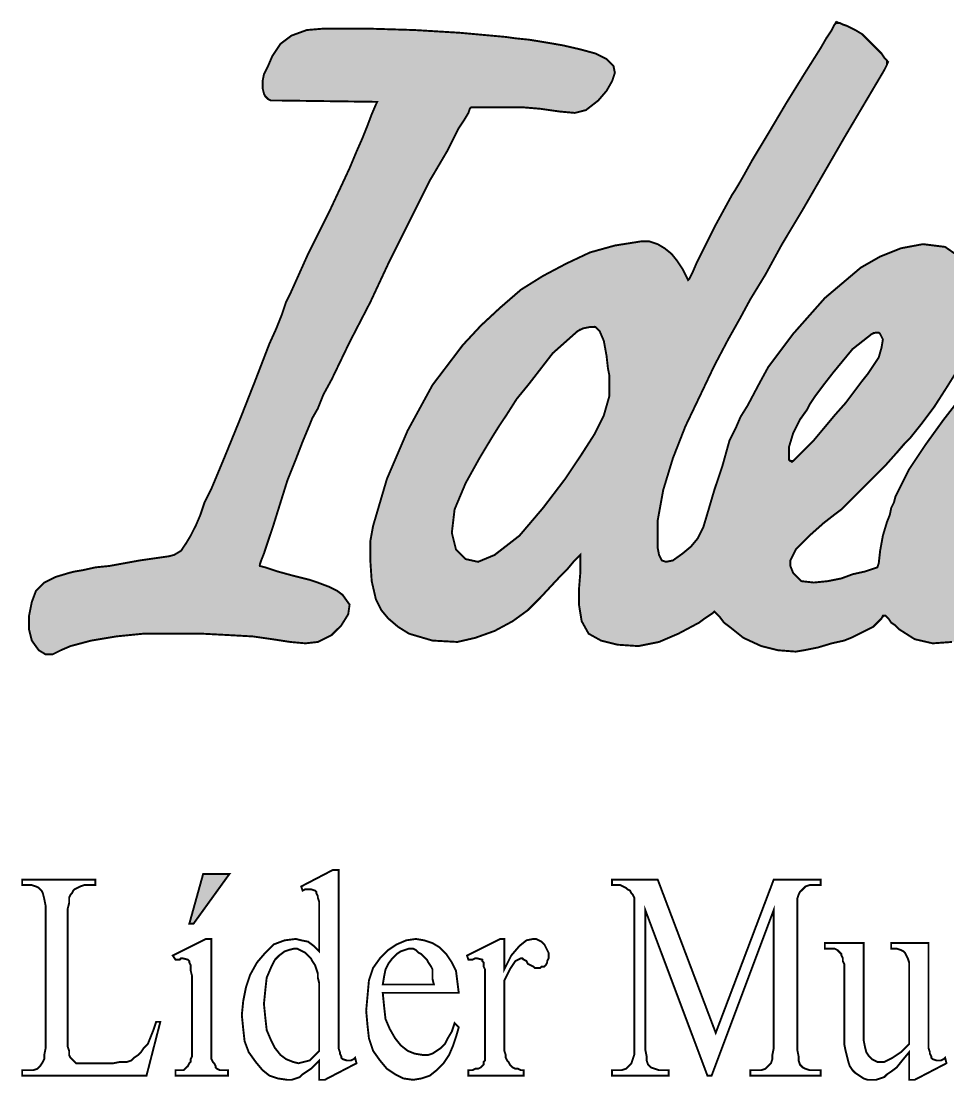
# Model space of a CAD drawing. Extents: x -5391 to -1191, y -1050 to 4890.
# Drawn here: x -4433.6 to -4230.8, y -256.2 to -24.3 of the extents above; entities that cross this region are included whole.
import ezdxf

# ---------------------------------------------------------------- set-up
doc = ezdxf.new("R2010")
doc.units = 0
doc.header["$LTSCALE"] = 70
doc.header["$MEASUREMENT"] = 0
doc.layers.get('0').update_dxf_attribs({"linetype": 'CONTINUOUS'})
for name, color, linetype in [('CAMADA_1', 7, 'CONTINUOUS'), ('FINA', 7, 'CONTINUOUS'), ('RAHMEN07', 5, 'CONTINUOUS')]:
    doc.layers.add(name, color=color, linetype=linetype)

msp = doc.modelspace()

# ---------------------------------------------------------------- hatches: boundary and pattern name
at = {"linetype": 'CONTINUOUS'}
h = msp.add_hatch(color=5, dxfattribs=at)
h.paths.add_polyline_path([(-4288.259, -112.989), (-4290.981, -119.942), (-4293.097, -126.896), (-4294.306, -133.547), (-4294.306, -139.594), (-4294.004, -141.105), (-4293.398, -142.315), (-4292.492, -142.617), (-4290.981, -142.315), (-4288.864, -140.803), (-4287.05, -139.292), (-4285.538, -137.478), (-4284.329, -135.059), (-4283.422, -132.036), (-4281.911, -126.896), (-4280.096, -121.454), (-4278.585, -116.012), (-4277.981, -114.803), (-4277.073, -112.989), (-4276.167, -110.873), (-4274.655, -108.454), (-4271.934, -103.315), (-4270.12, -99.989), (-4264.678, -92.733), (-4257.725, -84.873), (-4253.795, -81.547), (-4249.864, -78.222), (-4245.632, -75.803), (-4241.096, -73.989), (-4236.26, -73.083), (-4231.423, -73.687), (-4227.492, -76.408), (-4224.469, -80.64), (-4223.563, -84.873), (-4224.166, -89.71), (-4225.98, -94.547), (-4228.097, -99.687), (-4231.12, -104.524), (-4233.841, -108.757), (-4236.562, -112.384), (-4238.98, -115.408), (-4240.19, -116.617), (-4242.004, -118.733), (-4244.422, -121.454), (-4247.143, -124.175), (-4249.864, -126.896), (-4252.283, -129.315), (-4254.097, -131.128), (-4255.306, -132.036), (-4258.027, -134.152), (-4260.748, -136.571), (-4262.864, -138.686), (-4264.074, -139.896), (-4264.678, -141.105), (-4265.283, -142.315), (-4265.283, -143.524), (-4264.678, -145.035), (-4262.864, -146.849), (-4260.143, -147.152), (-4257.12, -146.849), (-4254.097, -146.245), (-4251.678, -145.338), (-4248.958, -144.733), (-4247.143, -144.129), (-4246.236, -143.826), (-4245.934, -142.919), (-4245.632, -140.198), (-4245.027, -136.872), (-4244.12, -133.849), (-4243.516, -132.338), (-4243.213, -130.826), (-4242.608, -129.617), (-4242.306, -128.408), (-4239.283, -122.362), (-4235.655, -116.919), (-4231.725, -111.477), (-4227.492, -106.036), (-4217.818, -96.059), (-4207.237, -86.687), (-4202.702, -83.059), (-4198.167, -80.338), (-4193.33, -77.92), (-4188.19, -76.71), (-4183.655, -76.408), (-4178.213, -77.012), (-4175.493, -77.92), (-4173.678, -79.129), (-4172.469, -80.64), (-4172.167, -83.059), (-4172.469, -84.268), (-4172.771, -85.477), (-4173.074, -86.385), (-4173.074, -87.896), (-4172.771, -88.803), (-4171.562, -90.013), (-4170.655, -90.013), (-4169.446, -89.71), (-4167.754, -88.864), (-4165.861, -89.494), (-4164.561, -91.445), (-4164.911, -94.245), (-4165.515, -97.873), (-4166.725, -101.803), (-4168.237, -106.036), (-4170.051, -110.269), (-4171.26, -114.198), (-4172.771, -116.919), (-4173.376, -118.431), (-4174.888, -121.756), (-4176.399, -125.082), (-4177.911, -128.408), (-4179.422, -131.733), (-4180.027, -133.245), (-4180.632, -135.059), (-4180.935, -136.872), (-4180.935, -138.686), (-4180.632, -139.896), (-4179.725, -140.501), (-4178.516, -140.198), (-4177.307, -139.594), (-4174.283, -136.571), (-4171.26, -132.338), (-4168.539, -127.803), (-4166.725, -124.175), (-4160.074, -111.175), (-4153.423, -97.873), (-4146.771, -84.571), (-4140.121, -71.57), (-4137.399, -66.431), (-4134.376, -60.687), (-4130.749, -54.338), (-4126.516, -47.989), (-4121.981, -41.641), (-4117.144, -36.198), (-4112.005, -31.966), (-4106.563, -28.942), (-4103.539, -28.036), (-4100.516, -28.036), (-4097.493, -28.641), (-4095.377, -30.455), (-4093.865, -33.781), (-4093.563, -37.71), (-4094.167, -41.338), (-4095.377, -45.571), (-4098.4, -53.734), (-4102.028, -61.594), (-4105.959, -69.152), (-4110.493, -76.408), (-4112.005, -78.826), (-4114.726, -82.454), (-4118.353, -87.291), (-4122.889, -93.036), (-4132.26, -105.43), (-4140.725, -116.919), (-4144.958, -123.268), (-4148.284, -129.617), (-4150.4, -136.268), (-4151.307, -143.524), (-4151.004, -147.152), (-4150.4, -151.385), (-4149.19, -155.617), (-4146.771, -158.64), (-4146.167, -158.942), (-4145.562, -159.547), (-4144.958, -159.85), (-4144.049, -160.304), (-4142.942, -161.965), (-4143.446, -163.478), (-4143.929, -164.928), (-4144.655, -165.292), (-4145.261, -165.896), (-4148.888, -168.012), (-4153.121, -168.616), (-4157.354, -167.71), (-4160.981, -165.896), (-4163.4, -164.082), (-4164.911, -161.663), (-4165.818, -158.942), (-4166.423, -155.617), (-4166.725, -153.199), (-4166.725, -151.082), (-4167.103, -148.437), (-4167.934, -149.268), (-4169.748, -151.385), (-4172.469, -153.803), (-4174.585, -155.919), (-4175.948, -157.28), (-4177.307, -157.733), (-4177.911, -158.338), (-4181.539, -160.152), (-4185.772, -161.059), (-4190.004, -160.756), (-4194.237, -158.942), (-4195.144, -158.035), (-4196.353, -156.826), (-4197.26, -155.012), (-4197.865, -153.199), (-4198.469, -152.593), (-4197.865, -151.385), (-4197.569, -138.392), (-4199.98, -140.803), (-4202.4, -143.524), (-4205.12, -146.245), (-4209.957, -151.082), (-4214.795, -154.71), (-4219.934, -157.733), (-4225.98, -159.547), (-4229.911, -160.152), (-4234.143, -160.454), (-4238.073, -159.547), (-4241.399, -157.431), (-4242.306, -156.524), (-4243.213, -155.919), (-4243.817, -155.012), (-4244.422, -154.408), (-4244.726, -154.408), (-4246.236, -155.919), (-4247.143, -156.826), (-4248.353, -157.431), (-4250.167, -158.338), (-4251.981, -159.245), (-4253.492, -159.85), (-4256.214, -160.454), (-4259.237, -161.361), (-4262.26, -161.965), (-4264.074, -162.268), (-4268.004, -161.965), (-4271.631, -161.059), (-4275.562, -159.245), (-4278.585, -156.826), (-4279.795, -155.919), (-4280.701, -154.71), (-4281.608, -153.803), (-4281.85, -153.561), (-4283.12, -154.408), (-4284.027, -155.012), (-4285.236, -155.919), (-4289.771, -158.338), (-4294.004, -160.152), (-4298.539, -161.059), (-4303.074, -160.756), (-4306.701, -159.85), (-4309.422, -158.338), (-4310.934, -155.617), (-4311.538, -151.989), (-4311.538, -148.663), (-4311.236, -145.035), (-4311.236, -142.315), (-4311.236, -141.105), (-4312.747, -142.617), (-4314.259, -144.431), (-4316.073, -146.245), (-4320.004, -150.477), (-4322.724, -153.199), (-4326.05, -155.617), (-4329.98, -157.733), (-4334.213, -159.245), (-4338.143, -160.152), (-4343.585, -159.85), (-4348.724, -158.338), (-4351.143, -156.826), (-4353.26, -155.012), (-4354.77, -153.199), (-4355.98, -150.78), (-4356.887, -146.849), (-4357.189, -142.315), (-4357.189, -138.082), (-4356.584, -134.756), (-4353.561, -124.477), (-4349.027, -113.896), (-4343.585, -103.92), (-4336.933, -95.152), (-4333.003, -90.92), (-4328.771, -86.99), (-4324.236, -83.059), (-4319.399, -80.036), (-4314.259, -77.315), (-4309.12, -74.897), (-4303.678, -73.384), (-4297.934, -72.478), (-4296.12, -72.478), (-4294.306, -73.083), (-4292.794, -73.989), (-4291.283, -75.199), (-4290.074, -76.71), (-4288.864, -78.524), (-4287.958, -80.338), (-4287.655, -80.943), (-4287.352, -80.64), (-4286.748, -79.431), (-4285.841, -77.315), (-4284.632, -74.897), (-4281.608, -68.85), (-4277.981, -62.199), (-4277.376, -61.292), (-4276.468, -59.78), (-4275.259, -57.664), (-4273.748, -54.943), (-4270.12, -48.897), (-4266.19, -42.245), (-4262.26, -35.896), (-4258.632, -30.152), (-4257.423, -28.036), (-4256.214, -26.222), (-4255.245, -24.287), (-4253.795, -25.013), (-4252.887, -25.315), (-4251.073, -26.222), (-4249.562, -27.128), (-4248.05, -28.641), (-4246.236, -30.455), (-4245.329, -31.362), (-4244.725, -32.268), (-4243.818, -33.176), (-4244.725, -34.989), (-4253.492, -49.803), (-4262.561, -65.524), (-4267.097, -73.083), (-4270.725, -79.734), (-4274.05, -85.176), (-4276.167, -89.105), (-4278.887, -93.943), (-4281.911, -99.687), (-4284.934, -106.036)])
h.paths.add_polyline_path([(-4135.586, -91.524), (-4135.586, -90.013), (-4134.679, -87.291), (-4133.772, -84.571), (-4132.865, -82.757), (-4131.353, -79.734), (-4129.539, -75.803), (-4127.423, -71.57), (-4125.004, -67.036), (-4122.283, -62.501), (-4119.865, -58.571), (-4117.446, -54.943), (-4115.028, -52.525), (-4114.121, -51.617), (-4112.91, -50.408), (-4112.005, -50.408), (-4112.307, -51.012), (-4112.912, -53.129), (-4114.121, -56.153), (-4115.633, -59.478), (-4117.144, -62.803), (-4118.656, -66.129), (-4119.865, -68.85), (-4120.772, -70.664), (-4123.493, -75.803), (-4126.516, -81.245), (-4130.144, -86.385), (-4134.679, -90.92)], flags=16)
h.paths.add_polyline_path([(-4194.842, -101.803), (-4196.051, -103.013), (-4198.167, -105.129), (-4200.283, -107.245), (-4202.4, -109.361), (-4203.609, -110.873), (-4205.12, -112.384), (-4206.027, -113.896), (-4206.33, -115.408), (-4206.027, -116.617), (-4205.12, -117.221), (-4204.213, -117.524), (-4202.344, -117.991), (-4201.609, -120.2), (-4203.004, -122.059), (-4205.423, -125.384), (-4209.05, -129.919), (-4212.981, -134.152), (-4216.004, -137.175), (-4217.818, -138.686), (-4219.934, -140.501), (-4223.158, -142.919), (-4224.773, -142.919), (-4225.678, -142.012), (-4226.511, -141.178), (-4226.887, -139.292), (-4227.332, -137.069), (-4226.586, -134.455), (-4225.678, -132.036), (-4224.469, -129.919), (-4223.501, -127.5), (-4222.05, -125.687), (-4220.539, -123.268), (-4219.027, -120.85), (-4215.702, -116.012), (-4212.981, -112.384), (-4210.26, -109.059), (-4206.633, -104.826), (-4202.702, -100.291), (-4199.074, -97.268), (-4198.469, -96.966), (-4197.109, -96.059), (-4196.353, -96.059), (-4194.772, -95.663), (-4193.934, -98.174), (-4193.934, -99.384), (-4193.934, -100.442)], flags=16)
h.paths.add_polyline_path([(-4245.027, -93.943), (-4245.329, -95.756), (-4245.934, -97.873), (-4247.143, -99.687), (-4248.353, -101.501), (-4249.562, -103.013), (-4251.376, -105.43), (-4253.19, -107.849), (-4255.609, -110.571), (-4260.143, -116.012), (-4263.771, -119.64), (-4264.376, -120.245), (-4264.98, -120.85), (-4265.585, -120.245), (-4265.585, -117.524), (-4264.678, -114.5), (-4263.167, -111.477), (-4261.655, -109.361), (-4261.051, -108.152), (-4259.841, -106.338), (-4258.027, -103.92), (-4255.911, -101.199), (-4251.678, -96.059), (-4247.062, -92.431), (-4245.783, -92.431)], flags=16)
h.paths.add_polyline_path([(-4304.887, -106.338), (-4306.097, -110.571), (-4308.213, -114.803), (-4310.934, -119.036), (-4314.561, -124.477), (-4319.399, -130.826), (-4324.538, -136.872), (-4329.98, -141.105), (-4333.608, -142.617), (-4336.33, -142.012), (-4338.445, -139.896), (-4339.353, -136.268), (-4338.747, -131.128), (-4336.33, -125.384), (-4333.306, -119.942), (-4330.585, -115.408), (-4329.074, -112.989), (-4327.26, -110.269), (-4325.143, -106.943), (-4322.423, -103.617), (-4317.283, -96.966), (-4311.313, -91.661), (-4308.112, -91.02), (-4307.003, -92.129), (-4306.097, -94.245), (-4305.492, -97.57), (-4305.189, -100.291), (-4304.887, -101.803)], flags=16)
at = {"layer": 'RAHMEN07', "linetype": 'CONTINUOUS'}
msp.add_hatch(color=256, dxfattribs=at).paths.add_polyline_path([(-4375.328, -124.779), (-4373.514, -120.245), (-4372.004, -116.315), (-4370.492, -112.686), (-4369.887, -111.175), (-4368.677, -109.059), (-4367.469, -106.036), (-4365.654, -102.71), (-4361.724, -94.547), (-4357.189, -85.78), (-4352.957, -76.71), (-4348.724, -68.246), (-4346.91, -64.617), (-4345.399, -61.594), (-4344.19, -59.176), (-4343.282, -57.664), (-4340.259, -52.525), (-4337.84, -47.687), (-4336.631, -45.873), (-4335.724, -44.362), (-4335.321, -43.152), (-4334.516, -43.152), (-4333.306, -43.152), (-4331.189, -43.152), (-4328.771, -43.152), (-4323.631, -43.152), (-4320.004, -43.455), (-4315.771, -44.059), (-4312.445, -44.362), (-4310.027, -43.757), (-4307.306, -41.641), (-4305.492, -39.524), (-4304.283, -37.408), (-4303.678, -35.595), (-4303.98, -34.082), (-4305.492, -32.572), (-4307.911, -31.362), (-4311.236, -30.455), (-4315.167, -29.548), (-4318.794, -28.942), (-4322.423, -28.338), (-4325.445, -28.036), (-4327.562, -27.734), (-4337.539, -26.827), (-4347.515, -26.222), (-4357.492, -25.919), (-4367.469, -25.919), (-4371.096, -26.222), (-4374.422, -27.431), (-4376.841, -29.245), (-4378.654, -31.966), (-4379.561, -34.082), (-4380.468, -35.896), (-4380.77, -37.408), (-4380.77, -38.92), (-4380.468, -40.129), (-4380.166, -40.734), (-4379.561, -41.338), (-4378.957, -41.641), (-4378.654, -41.641), (-4378.352, -41.641), (-4378.049, -41.641), (-4377.445, -41.641), (-4355.678, -41.943), (-4355.98, -42.548), (-4356.887, -44.664), (-4357.794, -47.083), (-4359.003, -50.106), (-4360.212, -52.826), (-4361.724, -56.454), (-4363.84, -60.99), (-4365.957, -65.524), (-4370.794, -75.199), (-4374.724, -83.966), (-4375.631, -85.78), (-4376.538, -88.5), (-4377.747, -91.524), (-4379.259, -94.85), (-4382.282, -102.71), (-4385.608, -111.175), (-4388.934, -119.338), (-4391.957, -126.593), (-4393.468, -129.617), (-4394.375, -132.338), (-4395.282, -134.455), (-4395.887, -135.663), (-4396.491, -136.872), (-4397.398, -138.384), (-4398.608, -140.198), (-4400.119, -141.105), (-4401.328, -141.408), (-4407.678, -142.315), (-4414.329, -143.524), (-4417.352, -143.826), (-4420.073, -144.431), (-4421.887, -144.733), (-4423.095, -145.035), (-4426.119, -145.942), (-4428.538, -147.152), (-4430.351, -148.965), (-4431.259, -151.385), (-4431.863, -154.408), (-4431.863, -157.431), (-4431.259, -159.85), (-4429.747, -161.965), (-4428.235, -162.873), (-4426.724, -162.873), (-4424.91, -161.965), (-4422.794, -161.059), (-4418.258, -159.85), (-4412.817, -158.942), (-4406.771, -158.338), (-4400.422, -158.338), (-4394.072, -158.338), (-4388.329, -158.64), (-4382.887, -158.942), (-4378.654, -159.547), (-4374.724, -160.152), (-4371.399, -160.454), (-4368.677, -160.152), (-4365.654, -158.64), (-4363.538, -156.524), (-4362.026, -154.105), (-4361.724, -151.989), (-4363.236, -149.872), (-4364.445, -148.965), (-4366.259, -148.059), (-4368.677, -147.152), (-4370.492, -146.548), (-4374.119, -145.64), (-4377.445, -144.733), (-4380.166, -143.826), (-4381.468, -143.5), (-4381.073, -142.315), (-4380.468, -140.803), (-4379.864, -138.989), (-4378.352, -134.455), (-4376.841, -129.617)])

# ---------------------------------------------------------------- linework, layer by layer
at = {"color": 5, "linetype": 'CONTINUOUS'}
for points in [[(-4229.911, -160.152), (-4234.143, -160.454), (-4238.073, -159.547), (-4241.399, -157.431), (-4242.306, -156.524), (-4243.213, -155.919), (-4243.817, -155.012), (-4244.422, -154.408), (-4244.726, -154.408), (-4246.236, -155.919), (-4247.143, -156.826), (-4248.353, -157.431), (-4250.167, -158.338), (-4251.981, -159.245), (-4253.492, -159.85), (-4256.214, -160.454), (-4259.237, -161.361), (-4262.26, -161.965), (-4264.074, -162.268), (-4268.004, -161.965), (-4271.631, -161.059), (-4275.562, -159.245), (-4278.585, -156.826), (-4279.795, -155.919), (-4280.701, -154.71), (-4281.608, -153.803), (-4281.85, -153.561), (-4283.12, -154.408), (-4284.027, -155.012), (-4285.236, -155.919), (-4289.771, -158.338), (-4294.004, -160.152), (-4298.539, -161.059), (-4303.074, -160.756), (-4306.701, -159.85), (-4309.422, -158.338), (-4310.934, -155.617), (-4311.538, -151.989), (-4311.538, -148.663), (-4311.236, -145.035), (-4311.236, -142.315), (-4311.236, -141.105), (-4312.747, -142.617), (-4314.259, -144.431), (-4316.073, -146.245), (-4320.004, -150.477), (-4322.724, -153.199), (-4326.05, -155.617), (-4329.98, -157.733), (-4334.213, -159.245), (-4338.143, -160.152), (-4343.585, -159.85), (-4348.724, -158.338), (-4351.143, -156.826), (-4353.26, -155.012), (-4354.77, -153.199), (-4355.98, -150.78), (-4356.887, -146.849), (-4357.189, -142.315), (-4357.189, -138.082), (-4356.584, -134.756), (-4353.561, -124.477), (-4349.027, -113.896), (-4343.585, -103.92), (-4336.933, -95.152), (-4333.003, -90.92), (-4328.771, -86.99), (-4324.236, -83.059), (-4319.399, -80.036), (-4314.259, -77.315), (-4309.12, -74.897), (-4303.678, -73.384), (-4297.934, -72.478), (-4296.12, -72.478), (-4294.306, -73.083), (-4292.794, -73.989), (-4291.283, -75.199), (-4290.074, -76.71), (-4288.864, -78.524), (-4287.958, -80.338), (-4287.655, -80.943), (-4287.352, -80.64), (-4286.748, -79.431), (-4285.841, -77.315), (-4284.632, -74.897), (-4281.608, -68.85), (-4277.981, -62.199), (-4277.376, -61.292), (-4276.468, -59.78), (-4275.259, -57.664), (-4273.748, -54.943), (-4270.12, -48.897), (-4266.19, -42.245), (-4262.26, -35.896), (-4258.632, -30.152), (-4257.423, -28.036), (-4256.214, -26.222), (-4255.245, -24.287), (-4253.795, -25.013), (-4252.887, -25.315), (-4251.073, -26.222), (-4249.562, -27.128), (-4248.05, -28.641), (-4246.236, -30.455), (-4245.329, -31.362), (-4244.725, -32.268), (-4243.818, -33.176), (-4244.725, -34.989), (-4253.492, -49.803), (-4262.561, -65.524), (-4267.097, -73.083), (-4270.725, -79.734), (-4274.05, -85.176), (-4276.167, -89.105), (-4278.887, -93.943), (-4281.911, -99.687), (-4284.934, -106.036), (-4288.259, -112.989), (-4290.981, -119.942), (-4293.097, -126.896), (-4294.306, -133.547), (-4294.306, -139.594), (-4294.004, -141.105), (-4293.398, -142.315), (-4292.492, -142.617), (-4290.981, -142.315), (-4288.864, -140.803), (-4287.05, -139.292), (-4285.538, -137.478), (-4284.329, -135.059), (-4283.422, -132.036), (-4281.911, -126.896), (-4280.096, -121.454), (-4278.585, -116.012), (-4277.981, -114.803), (-4277.073, -112.989), (-4276.167, -110.873), (-4274.655, -108.454), (-4271.934, -103.315), (-4270.12, -99.989), (-4264.678, -92.733), (-4257.725, -84.873), (-4253.795, -81.547), (-4249.864, -78.222), (-4245.632, -75.803), (-4241.096, -73.989), (-4236.26, -73.083), (-4231.423, -73.687), (-4227.492, -76.408)], [(-4228.097, -99.687), (-4231.12, -104.524), (-4233.841, -108.757), (-4236.562, -112.384), (-4238.98, -115.408), (-4240.19, -116.617), (-4242.004, -118.733), (-4244.422, -121.454), (-4247.143, -124.175), (-4249.864, -126.896), (-4252.283, -129.315), (-4254.097, -131.128), (-4255.306, -132.036), (-4258.027, -134.152), (-4260.748, -136.571), (-4262.864, -138.686), (-4264.074, -139.896), (-4264.678, -141.105), (-4265.283, -142.315), (-4265.283, -143.524), (-4264.678, -145.035), (-4262.864, -146.849), (-4260.143, -147.152), (-4257.12, -146.849), (-4254.097, -146.245), (-4251.678, -145.338), (-4248.958, -144.733), (-4247.143, -144.129), (-4246.236, -143.826), (-4245.934, -142.919), (-4245.632, -140.198), (-4245.027, -136.872), (-4244.12, -133.849), (-4243.516, -132.338), (-4243.213, -130.826), (-4242.608, -129.617), (-4242.306, -128.408), (-4239.283, -122.362), (-4235.655, -116.919), (-4231.725, -111.477), (-4227.492, -106.036)]]:
    msp.add_lwpolyline(points, dxfattribs=at)
for points in [[(-4304.887, -106.338), (-4306.097, -110.571), (-4308.213, -114.803), (-4310.934, -119.036), (-4314.561, -124.477), (-4319.399, -130.826), (-4324.538, -136.872), (-4329.98, -141.105), (-4333.608, -142.617), (-4336.33, -142.012), (-4338.445, -139.896), (-4339.353, -136.268), (-4338.747, -131.128), (-4336.33, -125.384), (-4333.306, -119.942), (-4330.585, -115.408), (-4329.074, -112.989), (-4327.26, -110.269), (-4325.143, -106.943), (-4322.423, -103.617), (-4317.283, -96.966), (-4311.313, -91.661), (-4308.112, -91.02), (-4307.003, -92.129), (-4306.097, -94.245), (-4305.492, -97.57), (-4305.189, -100.291), (-4304.887, -101.803)], [(-4245.027, -93.943), (-4245.329, -95.756), (-4245.934, -97.873), (-4247.143, -99.687), (-4248.353, -101.501), (-4249.562, -103.013), (-4251.376, -105.43), (-4253.19, -107.849), (-4255.609, -110.571), (-4260.143, -116.012), (-4263.771, -119.64), (-4264.376, -120.245), (-4264.98, -120.85), (-4265.585, -120.245), (-4265.585, -117.524), (-4264.678, -114.5), (-4263.167, -111.477), (-4261.655, -109.361), (-4261.051, -108.152), (-4259.841, -106.338), (-4258.027, -103.92), (-4255.911, -101.199), (-4251.678, -96.059), (-4247.062, -92.431), (-4245.783, -92.431)]]:
    msp.add_lwpolyline(points, close=True, dxfattribs=at)
at = {"layer": 'CAMADA_1', "color": 5, "linetype": 'CONTINUOUS', "const_width": 0.42}
for points in [[(-4227.492, -76.408), (-4231.423, -73.687), (-4236.26, -73.083), (-4241.096, -73.989), (-4245.632, -75.803), (-4249.864, -78.222), (-4253.795, -81.547), (-4257.725, -84.873), (-4264.678, -92.733), (-4270.12, -99.989), (-4271.934, -103.315), (-4274.655, -108.454), (-4276.167, -110.873), (-4277.073, -112.989), (-4277.981, -114.803), (-4278.585, -116.012), (-4280.096, -121.454), (-4281.911, -126.896), (-4283.422, -132.036), (-4284.329, -135.059), (-4285.538, -137.478), (-4287.05, -139.292), (-4288.864, -140.803), (-4290.981, -142.315), (-4292.492, -142.617), (-4293.398, -142.315), (-4294.004, -141.105), (-4294.306, -139.594), (-4294.306, -133.547), (-4293.097, -126.896), (-4290.981, -119.942), (-4288.259, -112.989), (-4284.934, -106.036), (-4281.911, -99.687), (-4278.887, -93.943), (-4276.167, -89.105), (-4274.05, -85.176), (-4270.725, -79.734), (-4267.097, -73.083), (-4262.561, -65.524), (-4253.492, -49.803), (-4244.725, -34.989), (-4244.12, -33.781), (-4244.12, -32.873), (-4244.725, -32.268), (-4245.329, -31.362), (-4246.236, -30.455), (-4248.05, -28.641), (-4249.562, -27.128), (-4251.073, -26.222), (-4252.887, -25.315), (-4253.795, -25.013), (-4254.399, -24.71), (-4254.701, -24.71), (-4255.306, -24.71), (-4255.609, -25.013), (-4256.214, -26.222), (-4257.423, -28.036), (-4258.632, -30.152), (-4262.26, -35.896), (-4266.19, -42.245), (-4270.12, -48.897), (-4273.748, -54.943), (-4275.259, -57.664), (-4276.468, -59.78), (-4277.376, -61.292), (-4277.981, -62.199), (-4281.608, -68.85), (-4284.632, -74.897), (-4285.841, -77.315), (-4286.748, -79.431), (-4287.352, -80.64), (-4287.655, -80.943), (-4287.958, -80.338), (-4288.864, -78.524), (-4290.074, -76.71), (-4291.283, -75.199), (-4292.794, -73.989), (-4294.306, -73.083), (-4296.12, -72.478), (-4297.934, -72.478), (-4303.678, -73.384), (-4309.12, -74.897), (-4314.259, -77.315), (-4319.399, -80.036), (-4324.236, -83.059), (-4328.771, -86.99), (-4333.003, -90.92), (-4336.933, -95.152), (-4343.585, -103.92), (-4349.027, -113.896), (-4353.561, -124.477), (-4356.584, -134.756), (-4357.189, -138.082), (-4357.189, -142.315), (-4356.887, -146.849), (-4355.98, -150.78), (-4354.77, -153.199), (-4353.26, -155.012), (-4351.143, -156.826), (-4348.724, -158.338), (-4343.585, -159.85), (-4338.143, -160.152), (-4334.213, -159.245), (-4329.98, -157.733), (-4326.05, -155.617), (-4322.724, -153.199), (-4320.004, -150.477), (-4316.073, -146.245), (-4314.259, -144.431), (-4312.747, -142.617), (-4311.538, -141.408), (-4311.236, -141.105), (-4311.236, -142.315), (-4311.236, -145.035), (-4311.538, -148.663), (-4311.538, -151.989), (-4310.934, -155.617), (-4309.422, -158.338), (-4306.701, -159.85), (-4303.074, -160.756), (-4298.539, -161.059), (-4294.004, -160.152), (-4289.771, -158.338), (-4285.236, -155.919), (-4284.027, -155.012), (-4283.12, -154.408), (-4282.213, -153.803), (-4281.911, -153.5), (-4281.608, -153.803), (-4280.701, -154.71), (-4279.795, -155.919), (-4278.585, -156.826), (-4275.562, -159.245), (-4271.631, -161.059), (-4268.004, -161.965), (-4264.074, -162.268), (-4262.26, -161.965), (-4259.237, -161.361), (-4256.214, -160.454), (-4253.492, -159.85), (-4251.981, -159.245), (-4250.167, -158.338), (-4248.353, -157.431), (-4247.143, -156.826), (-4246.236, -155.919), (-4245.329, -155.012), (-4245.027, -154.408), (-4244.422, -154.408), (-4243.817, -155.012), (-4243.213, -155.919), (-4242.306, -156.524), (-4241.399, -157.431), (-4238.073, -159.547), (-4234.143, -160.454), (-4229.911, -160.152)], [(-4377.445, -41.641), (-4355.678, -41.943), (-4355.98, -42.548), (-4356.887, -44.664), (-4357.794, -47.083), (-4359.003, -50.106), (-4360.212, -52.826), (-4361.724, -56.454), (-4363.84, -60.99), (-4365.957, -65.524), (-4370.794, -75.199), (-4374.724, -83.966), (-4375.631, -85.78), (-4376.538, -88.5), (-4377.747, -91.524), (-4379.259, -94.85), (-4382.282, -102.71), (-4385.608, -111.175), (-4388.934, -119.338), (-4391.957, -126.593), (-4393.468, -129.617), (-4394.375, -132.338), (-4395.282, -134.455), (-4395.887, -135.663), (-4396.491, -136.872), (-4397.398, -138.384), (-4398.608, -140.198), (-4400.119, -141.105), (-4401.328, -141.408), (-4407.678, -142.315), (-4414.329, -143.524), (-4417.352, -143.826), (-4420.073, -144.431), (-4421.887, -144.733), (-4423.095, -145.035), (-4426.119, -145.942), (-4428.538, -147.152), (-4430.351, -148.965), (-4431.259, -151.385), (-4431.863, -154.408), (-4431.863, -157.431), (-4431.259, -159.85), (-4429.747, -161.965), (-4428.235, -162.873), (-4426.724, -162.873), (-4424.91, -161.965), (-4422.794, -161.059), (-4418.258, -159.85), (-4412.817, -158.942), (-4406.771, -158.338), (-4400.422, -158.338), (-4394.072, -158.338), (-4388.329, -158.64), (-4382.887, -158.942), (-4378.654, -159.547), (-4374.724, -160.152), (-4371.399, -160.454), (-4368.677, -160.152), (-4365.654, -158.64), (-4363.538, -156.524), (-4362.026, -154.105), (-4361.724, -151.989), (-4363.236, -149.872), (-4364.445, -148.965), (-4366.259, -148.059), (-4368.677, -147.152), (-4370.492, -146.548), (-4374.119, -145.64), (-4377.445, -144.733), (-4380.166, -143.826), (-4381.375, -143.524), (-4381.375, -143.221), (-4381.073, -142.315), (-4380.468, -140.803), (-4379.864, -138.989), (-4378.352, -134.455), (-4376.841, -129.617), (-4375.328, -124.779), (-4373.514, -120.245), (-4372.004, -116.315), (-4370.492, -112.686), (-4369.887, -111.175), (-4368.677, -109.059), (-4367.469, -106.036), (-4365.654, -102.71), (-4361.724, -94.547), (-4357.189, -85.78), (-4352.957, -76.71), (-4348.724, -68.246), (-4346.91, -64.617), (-4345.399, -61.594), (-4344.19, -59.176), (-4343.282, -57.664), (-4340.259, -52.525), (-4337.84, -47.687), (-4336.631, -45.873), (-4335.724, -44.362), (-4335.422, -43.455), (-4335.12, -43.152), (-4334.516, -43.152), (-4333.306, -43.152), (-4331.189, -43.152), (-4328.771, -43.152), (-4323.631, -43.152), (-4320.004, -43.455), (-4315.771, -44.059), (-4312.445, -44.362), (-4310.027, -43.757), (-4307.306, -41.641), (-4305.492, -39.524), (-4304.283, -37.408), (-4303.678, -35.595), (-4303.98, -34.082), (-4305.492, -32.572), (-4307.911, -31.362), (-4311.236, -30.455), (-4315.167, -29.548), (-4318.794, -28.942), (-4322.423, -28.338), (-4325.445, -28.036), (-4327.562, -27.734), (-4337.539, -26.827), (-4347.515, -26.222), (-4357.492, -25.919), (-4367.469, -25.919), (-4371.096, -26.222), (-4374.422, -27.431), (-4376.841, -29.245), (-4378.654, -31.966), (-4379.561, -34.082), (-4380.468, -35.896), (-4380.77, -37.408), (-4380.77, -38.92), (-4380.468, -40.129), (-4380.166, -40.734), (-4379.561, -41.338), (-4378.957, -41.641), (-4378.654, -41.641), (-4378.352, -41.641), (-4378.049, -41.641), (-4377.445, -41.641)], [(-4311.841, -92.129), (-4310.632, -91.524), (-4309.12, -91.222), (-4307.911, -91.222), (-4307.003, -92.129), (-4306.097, -94.245), (-4305.492, -97.57), (-4305.189, -100.291), (-4304.887, -101.803), (-4304.887, -106.338), (-4306.097, -110.571), (-4308.213, -114.803), (-4310.934, -119.036), (-4314.561, -124.477), (-4319.399, -130.826), (-4324.538, -136.872), (-4329.98, -141.105), (-4333.608, -142.617), (-4336.33, -142.012), (-4338.445, -139.896), (-4339.353, -136.268), (-4338.747, -131.128), (-4336.33, -125.384), (-4333.306, -119.942), (-4330.585, -115.408), (-4329.074, -112.989), (-4327.26, -110.269), (-4325.143, -106.943), (-4322.423, -103.617), (-4317.283, -96.966), (-4311.841, -92.129)], [(-4246.539, -92.431), (-4245.934, -92.431), (-4245.632, -92.733), (-4245.329, -93.338), (-4245.027, -93.943), (-4245.329, -95.756), (-4245.934, -97.873), (-4247.143, -99.687), (-4248.353, -101.501), (-4249.562, -103.013), (-4251.376, -105.43), (-4253.19, -107.849), (-4255.609, -110.571), (-4260.143, -116.012), (-4263.771, -119.64), (-4264.376, -120.245), (-4264.678, -120.547), (-4265.283, -120.547), (-4265.585, -120.245), (-4265.585, -117.524), (-4264.678, -114.5), (-4263.167, -111.477), (-4261.655, -109.361), (-4261.051, -108.152), (-4259.841, -106.338), (-4258.027, -103.92), (-4255.911, -101.199), (-4251.678, -96.059), (-4247.446, -92.733), (-4246.539, -92.431)], [(-4227.492, -106.036), (-4231.725, -111.477), (-4235.655, -116.919), (-4239.283, -122.362), (-4242.306, -128.408), (-4242.608, -129.617), (-4243.213, -130.826), (-4243.516, -132.338), (-4244.12, -133.849), (-4245.027, -136.872), (-4245.632, -140.198), (-4245.934, -142.919), (-4246.236, -143.826), (-4247.143, -144.129), (-4248.958, -144.733), (-4251.678, -145.338), (-4254.097, -146.245), (-4257.12, -146.849), (-4260.143, -147.152), (-4262.864, -146.849), (-4264.678, -145.035), (-4265.283, -143.524), (-4265.283, -142.315), (-4264.678, -141.105), (-4264.074, -139.896), (-4262.864, -138.686), (-4260.748, -136.571), (-4258.027, -134.152), (-4255.306, -132.036), (-4254.097, -131.128), (-4252.283, -129.315), (-4249.864, -126.896), (-4247.143, -124.175), (-4244.422, -121.454), (-4242.004, -118.733), (-4240.19, -116.617), (-4238.98, -115.408), (-4236.562, -112.384), (-4233.841, -108.757), (-4231.12, -104.524), (-4228.097, -99.687)]]:
    msp.add_lwpolyline(points, dxfattribs=at)
at = {"layer": 'CAMADA_1', "color": 5, "linetype": 'CONTINUOUS'}
msp.add_lwpolyline([(-4375.328, -124.779), (-4373.514, -120.245), (-4372.004, -116.315), (-4370.492, -112.686), (-4369.887, -111.175), (-4368.677, -109.059), (-4367.469, -106.036), (-4365.654, -102.71), (-4361.724, -94.547), (-4357.189, -85.78), (-4352.957, -76.71), (-4348.724, -68.246), (-4346.91, -64.617), (-4345.399, -61.594), (-4344.19, -59.176), (-4343.282, -57.664), (-4340.259, -52.525), (-4337.84, -47.687), (-4336.631, -45.873), (-4335.724, -44.362), (-4335.321, -43.152), (-4334.516, -43.152), (-4333.306, -43.152), (-4331.189, -43.152), (-4328.771, -43.152), (-4323.631, -43.152), (-4320.004, -43.455), (-4315.771, -44.059), (-4312.445, -44.362), (-4310.027, -43.757), (-4307.306, -41.641), (-4305.492, -39.524), (-4304.283, -37.408), (-4303.678, -35.595), (-4303.98, -34.082), (-4305.492, -32.572), (-4307.911, -31.362), (-4311.236, -30.455), (-4315.167, -29.548), (-4318.794, -28.942), (-4322.423, -28.338), (-4325.445, -28.036), (-4327.562, -27.734), (-4337.539, -26.827), (-4347.515, -26.222), (-4357.492, -25.919), (-4367.469, -25.919), (-4371.096, -26.222), (-4374.422, -27.431), (-4376.841, -29.245), (-4378.654, -31.966), (-4379.561, -34.082), (-4380.468, -35.896), (-4380.77, -37.408), (-4380.77, -38.92), (-4380.468, -40.129), (-4380.166, -40.734), (-4379.561, -41.338), (-4378.957, -41.641), (-4378.654, -41.641), (-4378.352, -41.641), (-4378.049, -41.641), (-4377.445, -41.641), (-4355.678, -41.943), (-4355.98, -42.548), (-4356.887, -44.664), (-4357.794, -47.083), (-4359.003, -50.106), (-4360.212, -52.826), (-4361.724, -56.454), (-4363.84, -60.99), (-4365.957, -65.524), (-4370.794, -75.199), (-4374.724, -83.966), (-4375.631, -85.78), (-4376.538, -88.5), (-4377.747, -91.524), (-4379.259, -94.85), (-4382.282, -102.71), (-4385.608, -111.175), (-4388.934, -119.338), (-4391.957, -126.593), (-4393.468, -129.617), (-4394.375, -132.338), (-4395.282, -134.455), (-4395.887, -135.663), (-4396.491, -136.872), (-4397.398, -138.384), (-4398.608, -140.198), (-4400.119, -141.105), (-4401.328, -141.408), (-4407.678, -142.315), (-4414.329, -143.524), (-4417.352, -143.826), (-4420.073, -144.431), (-4421.887, -144.733), (-4423.095, -145.035), (-4426.119, -145.942), (-4428.538, -147.152), (-4430.351, -148.965), (-4431.259, -151.385), (-4431.863, -154.408), (-4431.863, -157.431), (-4431.259, -159.85), (-4429.747, -161.965), (-4428.235, -162.873), (-4426.724, -162.873), (-4424.91, -161.965), (-4422.794, -161.059), (-4418.258, -159.85), (-4412.817, -158.942), (-4406.771, -158.338), (-4400.422, -158.338), (-4394.072, -158.338), (-4388.329, -158.64), (-4382.887, -158.942), (-4378.654, -159.547), (-4374.724, -160.152), (-4371.399, -160.454), (-4368.677, -160.152), (-4365.654, -158.64), (-4363.538, -156.524), (-4362.026, -154.105), (-4361.724, -151.989), (-4363.236, -149.872), (-4364.445, -148.965), (-4366.259, -148.059), (-4368.677, -147.152), (-4370.492, -146.548), (-4374.119, -145.64), (-4377.445, -144.733), (-4380.166, -143.826), (-4381.468, -143.5), (-4381.073, -142.315), (-4380.468, -140.803), (-4379.864, -138.989), (-4378.352, -134.455), (-4376.841, -129.617)], close=True, dxfattribs=at)
at = {"layer": 'FINA', "const_width": 0.42}
for points in [[(-4388.026, -210.942), (-4393.771, -210.942), (-4396.794, -221.826), (-4395.887, -221.826), (-4388.026, -210.942)], [(-4368.375, -251.756), (-4368.375, -255.989), (-4367.166, -255.989), (-4360.213, -252.361), (-4360.515, -251.151), (-4360.817, -251.454), (-4361.422, -251.756), (-4361.724, -251.756), (-4362.329, -251.756), (-4363.236, -251.454), (-4363.538, -251.151), (-4363.538, -250.849), (-4363.84, -250.244), (-4363.84, -249.942), (-4364.143, -249.035), (-4364.143, -247.826), (-4364.143, -246.012), (-4364.143, -243.593), (-4364.143, -210.035), (-4365.352, -210.035), (-4372.306, -213.663), (-4372.004, -214.57), (-4371.399, -214.268), (-4371.096, -214.268), (-4370.492, -214.268), (-4370.189, -214.268), (-4369.282, -214.57), (-4368.98, -214.872), (-4368.98, -215.174), (-4368.677, -215.779), (-4368.677, -216.082), (-4368.375, -216.989), (-4368.375, -218.198), (-4368.375, -220.012), (-4368.375, -222.128), (-4368.375, -227.872), (-4369.585, -226.663), (-4370.794, -225.756), (-4372.306, -225.454), (-4373.514, -225.151), (-4375.933, -225.454), (-4378.352, -226.361), (-4380.166, -228.174), (-4381.98, -230.291), (-4383.491, -233.011), (-4384.399, -235.733), (-4385.003, -238.756), (-4385.305, -241.779), (-4385.003, -244.802), (-4384.701, -247.523), (-4383.794, -249.942), (-4382.282, -252.058), (-4380.771, -253.872), (-4379.259, -255.081), (-4377.445, -255.686), (-4375.329, -255.989), (-4374.422, -255.989), (-4373.514, -255.686), (-4372.608, -255.384), (-4372.004, -254.779), (-4371.096, -254.174), (-4370.189, -253.57), (-4369.282, -252.663), (-4368.375, -251.756)], [(-4404.049, -243.291), (-4404.654, -245.105), (-4405.259, -246.616), (-4405.864, -248.128), (-4406.771, -249.035), (-4407.375, -249.942), (-4407.98, -250.546), (-4408.887, -251.151), (-4409.492, -251.756), (-4410.398, -252.058), (-4411.91, -252.058), (-4413.422, -252.361), (-4415.236, -252.361), (-4417.956, -252.361), (-4419.468, -252.361), (-4420.677, -252.361), (-4421.584, -252.361), (-4421.887, -252.058), (-4422.794, -251.151), (-4423.096, -250.546), (-4423.096, -249.639), (-4423.399, -248.733), (-4423.399, -247.523), (-4423.399, -220.314), (-4423.399, -218.501), (-4423.096, -217.291), (-4423.096, -216.082), (-4422.794, -215.477), (-4422.491, -215.174), (-4422.189, -214.57), (-4421.887, -214.268), (-4421.282, -213.966), (-4420.677, -213.663), (-4419.77, -213.361), (-4418.864, -213.361), (-4417.352, -213.361), (-4417.352, -212.151), (-4433.375, -212.151), (-4433.375, -213.361), (-4432.166, -213.361), (-4431.259, -213.361), (-4430.351, -213.663), (-4429.747, -213.966), (-4429.142, -214.57), (-4428.84, -215.174), (-4428.538, -216.384), (-4428.236, -217.896), (-4428.236, -219.709), (-4428.236, -247.523), (-4428.236, -249.035), (-4428.538, -250.546), (-4428.538, -251.454), (-4428.84, -252.058), (-4429.445, -252.966), (-4430.049, -253.57), (-4430.956, -253.872), (-4432.166, -253.872), (-4433.375, -253.872), (-4433.375, -255.081), (-4406.166, -255.081), (-4403.142, -243.291), (-4404.049, -243.291)], [(-4283.422, -255.081), (-4282.515, -255.081), (-4268.911, -218.803), (-4268.911, -247.523), (-4268.911, -249.035), (-4269.213, -250.546), (-4269.213, -251.454), (-4269.515, -252.361), (-4270.12, -252.966), (-4270.724, -253.57), (-4271.632, -253.872), (-4272.539, -253.872), (-4274.05, -253.872), (-4274.05, -255.081), (-4258.632, -255.081), (-4258.632, -253.872), (-4260.143, -253.872), (-4261.05, -253.872), (-4261.957, -253.57), (-4262.562, -253.268), (-4263.167, -252.663), (-4263.469, -251.756), (-4263.469, -250.849), (-4263.772, -249.337), (-4263.772, -247.523), (-4263.772, -219.709), (-4263.772, -217.896), (-4263.772, -216.384), (-4263.469, -215.477), (-4263.167, -214.872), (-4262.562, -214.268), (-4261.957, -213.663), (-4261.05, -213.361), (-4260.143, -213.361), (-4258.632, -213.361), (-4258.632, -212.151), (-4268.911, -212.151), (-4281.608, -245.709), (-4294.306, -212.151), (-4304.283, -212.151), (-4304.283, -213.361), (-4303.376, -213.361), (-4302.469, -213.361), (-4301.864, -213.663), (-4301.26, -213.966), (-4300.957, -214.268), (-4300.352, -214.57), (-4300.05, -215.174), (-4299.748, -215.477), (-4299.445, -216.082), (-4299.445, -217.291), (-4299.445, -218.198), (-4299.445, -219.709), (-4299.445, -247.523), (-4299.445, -249.035), (-4299.445, -250.546), (-4299.748, -251.454), (-4300.05, -252.361), (-4300.655, -252.966), (-4301.26, -253.57), (-4302.166, -253.872), (-4303.074, -253.872), (-4304.283, -253.872), (-4304.283, -255.081), (-4291.887, -255.081), (-4291.887, -253.872), (-4293.097, -253.872), (-4294.004, -253.872), (-4294.911, -253.57), (-4295.817, -253.268), (-4296.422, -252.663), (-4296.724, -251.756), (-4296.724, -250.849), (-4297.027, -249.337), (-4297.027, -247.523), (-4297.027, -218.803), (-4283.422, -255.081)], [(-4391.957, -225.151), (-4393.166, -225.151), (-4400.422, -228.779), (-4399.817, -229.686), (-4399.515, -229.686), (-4398.91, -229.686), (-4398.608, -229.384), (-4398.305, -229.384), (-4397.096, -229.686), (-4396.794, -229.988), (-4396.794, -230.291), (-4396.492, -230.896), (-4396.492, -231.198), (-4396.492, -232.105), (-4396.189, -233.314), (-4396.189, -235.128), (-4396.189, -237.244), (-4396.189, -248.431), (-4396.189, -249.639), (-4396.189, -250.849), (-4396.492, -251.454), (-4396.492, -252.058), (-4396.794, -252.361), (-4397.096, -252.966), (-4397.398, -253.268), (-4397.701, -253.57), (-4398.003, -253.872), (-4398.608, -253.872), (-4399.212, -253.872), (-4399.817, -253.872), (-4399.817, -255.081), (-4388.329, -255.081), (-4388.329, -253.872), (-4389.236, -253.872), (-4389.84, -253.872), (-4390.143, -253.872), (-4390.747, -253.57), (-4391.049, -253.268), (-4391.049, -252.966), (-4391.352, -252.361), (-4391.654, -252.058), (-4391.957, -251.454), (-4391.957, -250.849), (-4391.957, -249.639), (-4391.957, -248.431), (-4391.957, -225.151)], [(-4354.469, -236.942), (-4337.841, -236.942), (-4338.143, -234.523), (-4338.445, -232.105), (-4339.352, -230.291), (-4340.562, -228.477), (-4342.073, -226.965), (-4343.585, -226.058), (-4345.399, -225.454), (-4347.213, -225.151), (-4349.329, -225.454), (-4351.445, -226.361), (-4353.259, -227.57), (-4355.073, -229.384), (-4356.584, -231.5), (-4357.492, -234.221), (-4357.794, -237.546), (-4358.096, -240.872), (-4357.794, -244.198), (-4357.492, -246.919), (-4356.584, -249.639), (-4355.073, -251.756), (-4353.561, -253.57), (-4351.747, -254.779), (-4349.934, -255.686), (-4347.817, -255.989), (-4346.003, -255.686), (-4344.189, -255.081), (-4342.678, -253.872), (-4341.166, -252.361), (-4339.957, -250.546), (-4339.05, -248.431), (-4338.445, -246.616), (-4337.841, -244.5), (-4338.747, -243.593), (-4339.352, -245.407), (-4340.259, -246.919), (-4340.864, -248.128), (-4341.771, -249.035), (-4342.678, -249.639), (-4343.585, -250.244), (-4344.492, -250.546), (-4345.701, -250.546), (-4347.515, -250.244), (-4349.026, -249.639), (-4350.538, -248.431), (-4351.747, -246.919), (-4352.957, -244.802), (-4353.864, -242.686), (-4354.166, -239.965), (-4354.469, -236.942)], [(-4327.864, -225.151), (-4328.771, -225.151), (-4336.027, -228.779), (-4335.724, -229.686), (-4335.12, -229.686), (-4334.817, -229.686), (-4334.212, -229.384), (-4333.91, -229.384), (-4332.701, -229.686), (-4332.701, -229.988), (-4332.399, -230.291), (-4332.399, -230.896), (-4332.399, -231.198), (-4332.096, -231.802), (-4332.096, -233.314), (-4332.096, -235.128), (-4332.096, -237.244), (-4332.096, -248.431), (-4332.096, -249.639), (-4332.096, -250.546), (-4332.096, -251.151), (-4332.096, -251.756), (-4332.399, -252.058), (-4332.399, -252.663), (-4332.701, -252.966), (-4333.004, -253.268), (-4333.608, -253.57), (-4334.212, -253.57), (-4334.817, -253.872), (-4335.724, -253.872), (-4335.724, -255.081), (-4323.631, -255.081), (-4323.631, -253.872), (-4324.236, -253.872), (-4324.841, -253.57), (-4325.445, -253.57), (-4326.05, -253.268), (-4326.352, -252.966), (-4326.654, -252.663), (-4326.957, -252.058), (-4327.259, -251.756), (-4327.562, -251.151), (-4327.562, -250.546), (-4327.864, -249.639), (-4327.864, -248.431), (-4327.864, -234.221), (-4327.259, -233.011), (-4326.654, -231.802), (-4326.05, -230.896), (-4325.445, -229.988), (-4324.236, -229.384), (-4323.933, -229.384), (-4323.631, -229.686), (-4323.027, -229.988), (-4322.724, -230.593), (-4322.119, -230.896), (-4321.515, -231.198), (-4321.213, -231.5), (-4320.608, -231.5), (-4320.004, -231.5), (-4319.701, -231.198), (-4319.096, -231.198), (-4318.794, -230.896), (-4318.492, -230.291), (-4318.492, -229.988), (-4318.19, -229.384), (-4318.19, -228.779), (-4318.19, -228.174), (-4318.492, -227.57), (-4318.794, -226.965), (-4319.096, -226.361), (-4319.701, -225.756), (-4320.306, -225.454), (-4320.911, -225.151), (-4321.515, -225.151), (-4323.027, -225.454), (-4324.538, -226.663), (-4326.352, -228.779), (-4327.864, -231.802), (-4327.864, -225.151)], [(-4368.375, -249.639), (-4369.585, -250.849), (-4370.492, -251.756), (-4371.701, -252.058), (-4372.91, -252.361), (-4374.119, -252.058), (-4375.631, -251.454), (-4376.841, -250.546), (-4378.049, -249.035), (-4378.957, -247.221), (-4379.864, -245.105), (-4380.166, -242.384), (-4380.468, -239.36), (-4380.166, -236.337), (-4379.864, -233.617), (-4378.957, -231.5), (-4378.049, -229.686), (-4377.143, -228.779), (-4375.933, -227.872), (-4375.026, -227.57), (-4373.817, -227.268), (-4373.212, -227.268), (-4372.608, -227.57), (-4372.004, -227.872), (-4371.399, -228.174), (-4370.794, -228.779), (-4370.189, -229.384), (-4369.887, -229.988), (-4369.282, -230.896), (-4368.98, -231.802), (-4368.677, -232.709), (-4368.677, -233.617), (-4368.375, -234.826), (-4368.375, -249.639)], [(-4354.469, -235.128), (-4354.166, -233.314), (-4353.864, -231.802), (-4353.259, -230.593), (-4352.352, -229.384), (-4351.445, -228.477), (-4350.538, -227.872), (-4349.631, -227.57), (-4348.724, -227.268), (-4347.817, -227.268), (-4347.213, -227.57), (-4346.608, -228.174), (-4346.003, -228.477), (-4345.399, -229.082), (-4344.794, -229.686), (-4344.492, -230.291), (-4343.887, -231.198), (-4343.585, -231.802), (-4343.585, -232.709), (-4343.585, -233.919), (-4343.282, -235.128), (-4354.469, -235.128)], [(-4235.05, -226.058), (-4243.213, -226.058), (-4243.213, -227.268), (-4242.004, -227.268), (-4241.097, -227.57), (-4240.492, -227.872), (-4240.19, -228.174), (-4239.888, -228.779), (-4239.585, -229.384), (-4239.283, -230.291), (-4239.283, -231.5), (-4239.283, -248.128), (-4240.19, -249.035), (-4241.097, -249.942), (-4242.004, -250.546), (-4242.911, -251.151), (-4243.515, -251.454), (-4244.12, -251.756), (-4244.725, -252.058), (-4245.329, -252.058), (-4246.237, -252.058), (-4246.841, -251.756), (-4247.446, -251.454), (-4248.05, -250.849), (-4248.655, -249.942), (-4248.957, -248.733), (-4249.26, -247.221), (-4249.26, -245.407), (-4249.26, -226.058), (-4257.725, -226.058), (-4257.725, -227.268), (-4256.818, -227.268), (-4256.213, -227.268), (-4255.609, -227.268), (-4255.004, -227.57), (-4254.702, -227.872), (-4254.399, -228.174), (-4254.097, -228.477), (-4254.097, -228.779), (-4253.794, -229.384), (-4253.794, -229.988), (-4253.492, -230.593), (-4253.492, -231.5), (-4253.492, -244.5), (-4253.492, -246.314), (-4253.492, -248.128), (-4253.19, -249.639), (-4252.887, -250.849), (-4252.585, -252.058), (-4252.283, -252.966), (-4251.679, -253.872), (-4251.074, -254.477), (-4250.167, -255.081), (-4249.26, -255.686), (-4248.352, -255.989), (-4247.446, -255.989), (-4246.539, -255.989), (-4245.632, -255.686), (-4244.725, -255.384), (-4244.12, -254.779), (-4243.213, -254.174), (-4242.004, -253.268), (-4240.794, -251.756), (-4239.283, -249.942), (-4239.283, -255.989), (-4238.074, -255.989), (-4231.12, -252.361), (-4231.422, -251.151), (-4231.725, -251.454), (-4232.33, -251.756), (-4232.632, -251.756), (-4233.236, -251.756), (-4234.144, -251.454), (-4234.446, -251.151), (-4234.446, -250.849), (-4234.748, -250.244), (-4234.748, -249.942), (-4235.05, -249.035), (-4235.05, -247.826), (-4235.05, -246.012), (-4235.05, -243.593), (-4235.05, -226.058)]]:
    msp.add_lwpolyline(points, dxfattribs=at)
at = {"layer": 'FINA'}
msp.add_solid([(-4388.026, -210.942), (-4393.771, -210.942), (-4395.887, -221.826), (-4396.794, -221.826)], dxfattribs=at)

doc.saveas('drawing.dxf')
